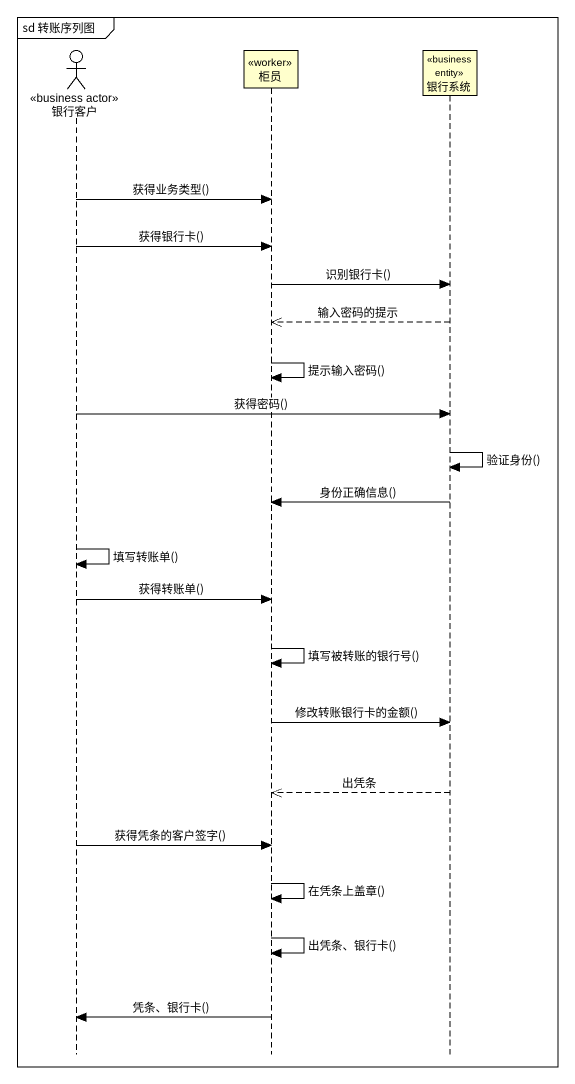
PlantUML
@startuml
mainframe sd 转账序列图
hide footbox
actor 银行客户 <<business actor>>
participant 柜员 <<worker>>
participant 银行系统 <<business entity>>

银行客户 -> 柜员 : 获得业务类型()
银行客户 -> 柜员 : 获得银行卡()
柜员 -> 银行系统 : 识别银行卡()
银行系统 -->> 柜员 : 输入密码的提示
柜员 -> 柜员 : 提示输入密码()
银行客户 -> 银行系统 : 获得密码()
银行系统 -> 银行系统 : 验证身份()
银行系统 -> 柜员 : 身份正确信息()
银行客户 -> 银行客户 : 填写转账单()
银行客户 -> 柜员 : 获得转账单()
柜员 -> 柜员 : 填写被转账的银行号()
柜员 -> 银行系统 : 修改转账银行卡的金额()
银行系统 -->> 柜员 : 出凭条
银行客户 -> 柜员 : 获得凭条的客户签字()
柜员 -> 柜员 : 在凭条上盖章()
柜员 -> 柜员 : 出凭条、银行卡()
柜员 -> 银行客户 : 凭条、银行卡()
@enduml
